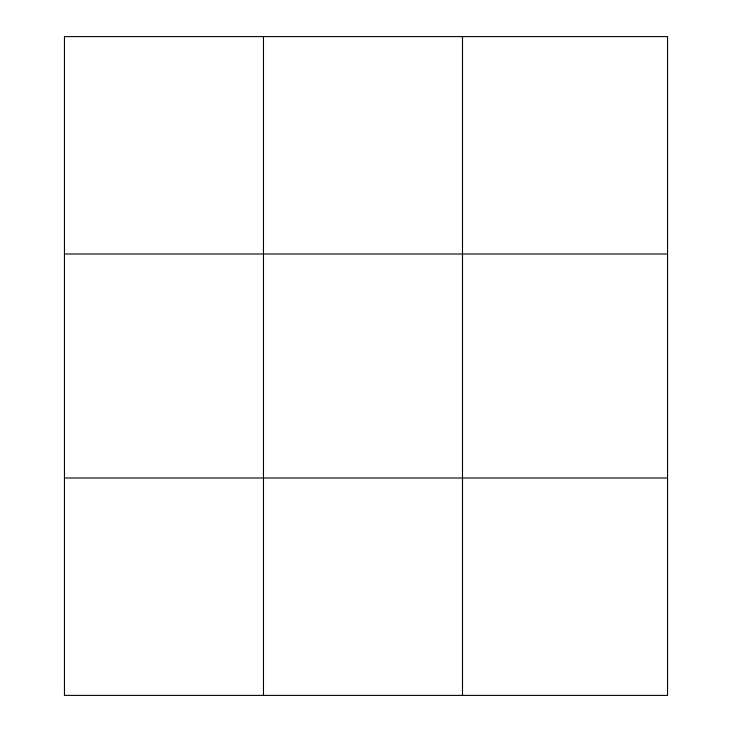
<?xml version="1.0" encoding="UTF-8"?>
<svg xmlns="http://www.w3.org/2000/svg" width="732" height="732" viewBox="0 0 732 732"><rect width="100%" height="100%" fill="white"/><g stroke="black" fill="none" stroke-linecap="round" stroke-linejoin="round"><path stroke-width="1.1" d="M263.474 695.4L263.474 36.6M462.496 695.4L462.496 36.6M64.453 254.004L667.547 254.004M64.453 477.996L667.547 477.996M667.547 651.919L667.547 695.4L64.453 695.4L64.453 36.6L667.547 36.6L667.547 651.919"/></g></svg>
